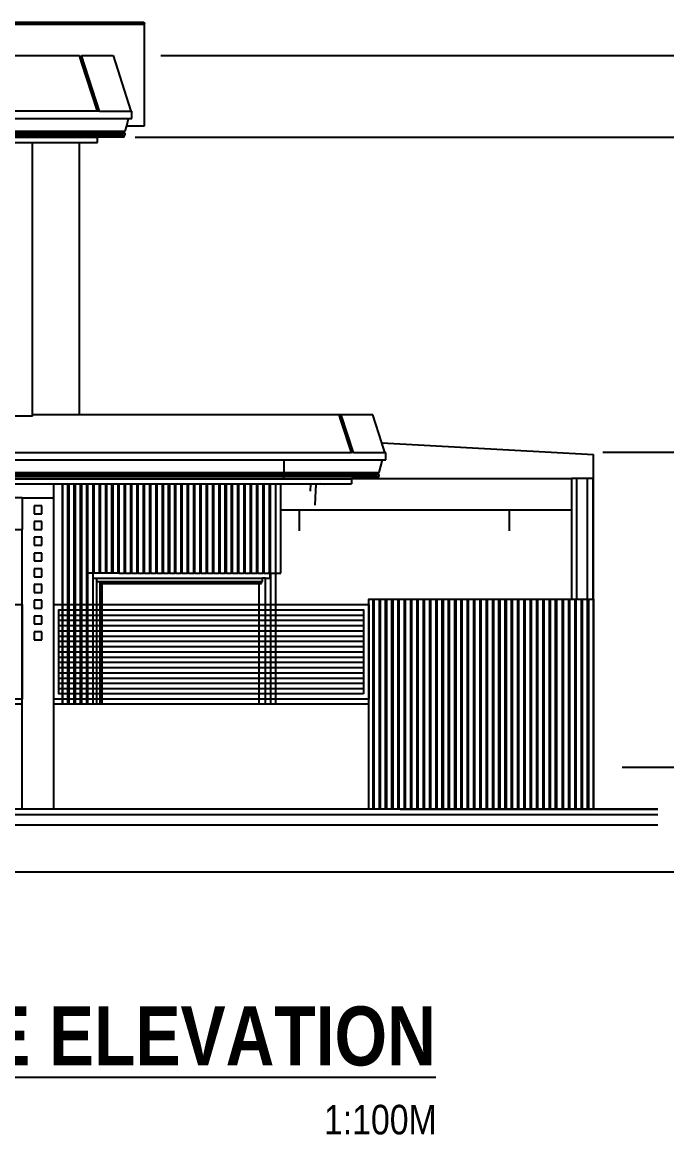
# Model space of a CAD drawing. Header units: inches. Extents: x 7263 to 14962, y 1317 to 2926.
# Drawn here: x 7455.82 to 7461.96, y 1491.38 to 1501.97 of the extents above; entities that cross this region are included whole.
import ezdxf

# ---------------------------------------------------------------- set-up
doc = ezdxf.new("R2010")
doc.units = ezdxf.units.IN
doc.header["$MEASUREMENT"] = 0
for name, color, linetype in [('Layer1', 1, 'Continuous'), ('Layer2', 2, 'Continuous'), ('Layer3', 3, 'Continuous'), ('Layer8', 8, 'Continuous'), ('text', 7, 'Continuous')]:
    doc.layers.add(name, color=color, linetype=linetype)
doc.styles.get("Standard").update_dxf_attribs({"font": ''})
doc.styles.get('Standard').set_extended_font_data('Tw Cen MT Condensed')

msp = doc.modelspace()

# ---------------------------------------------------------------- linework, layer by layer
at = {"layer": 'Layer1'}
for p, q in [((7459.164, 1494.477), (7459.164, 1496.477)), ((7459.172, 1494.477), (7459.172, 1496.477)), ((7459.173, 1494.477), (7459.173, 1496.477)), ((7459.223, 1494.477), (7459.223, 1496.477)), ((7459.232, 1494.477), (7459.232, 1496.477)), ((7459.233, 1494.477), (7459.233, 1496.477)), ((7459.283, 1494.477), (7459.283, 1496.477)), ((7459.292, 1494.477), (7459.292, 1496.477)), ((7459.293, 1494.477), (7459.293, 1496.477)), ((7459.343, 1494.477), (7459.343, 1496.477)), ((7459.352, 1494.477), (7459.352, 1496.477)), ((7459.353, 1494.477), (7459.353, 1496.477)), ((7459.403, 1494.477), (7459.403, 1496.477)), ((7459.412, 1494.477), (7459.412, 1496.477)), ((7459.413, 1494.477), (7459.413, 1496.477)), ((7459.463, 1494.477), (7459.463, 1496.477)), ((7459.472, 1494.477), (7459.472, 1496.477)), ((7459.473, 1494.477), (7459.473, 1496.477)), ((7459.523, 1494.477), (7459.523, 1496.477)), ((7459.532, 1494.477), (7459.532, 1496.477)), ((7459.533, 1494.477), (7459.533, 1496.477)), ((7459.583, 1494.477), (7459.583, 1496.477)), ((7459.592, 1494.477), (7459.592, 1496.477)), ((7459.593, 1494.477), (7459.593, 1496.477)), ((7459.643, 1494.477), (7459.643, 1496.477)), ((7459.652, 1494.477), (7459.652, 1496.477)), ((7459.653, 1494.477), (7459.653, 1496.477)), ((7459.703, 1494.477), (7459.703, 1496.477)), ((7459.712, 1494.477), (7459.712, 1496.477)), ((7459.713, 1494.477), (7459.713, 1496.477)), ((7459.763, 1494.477), (7459.763, 1496.477)), ((7459.772, 1494.477), (7459.772, 1496.477)), ((7459.773, 1494.477), (7459.773, 1496.477)), ((7459.823, 1494.477), (7459.823, 1496.477)), ((7459.832, 1494.477), (7459.832, 1496.477)), ((7459.833, 1494.477), (7459.833, 1496.477)), ((7459.883, 1494.477), (7459.883, 1496.477)), ((7459.892, 1494.477), (7459.892, 1496.477)), ((7459.893, 1494.477), (7459.893, 1496.477)), ((7459.943, 1494.477), (7459.943, 1496.477)), ((7459.952, 1496.477), (7459.952, 1494.477)), ((7459.953, 1494.477), (7459.953, 1496.477)), ((7460.003, 1494.477), (7460.003, 1496.477)), ((7460.012, 1494.477), (7460.012, 1496.477)), ((7460.013, 1494.477), (7460.013, 1496.477)), ((7460.063, 1494.477), (7460.063, 1496.477)), ((7460.072, 1494.477), (7460.072, 1496.477)), ((7460.073, 1494.477), (7460.073, 1496.477)), ((7460.123, 1494.477), (7460.123, 1496.477)), ((7460.132, 1494.477), (7460.132, 1496.477)), ((7460.133, 1494.477), (7460.133, 1496.477)), ((7460.183, 1494.477), (7460.183, 1496.477)), ((7460.192, 1494.477), (7460.192, 1496.477)), ((7460.193, 1494.477), (7460.193, 1496.477)), ((7460.243, 1494.477), (7460.243, 1496.477)), ((7460.252, 1494.477), (7460.252, 1496.477)), ((7460.253, 1494.477), (7460.253, 1496.477)), ((7460.303, 1494.477), (7460.303, 1496.477)), ((7460.312, 1494.477), (7460.312, 1496.477)), ((7460.313, 1494.477), (7460.313, 1496.477)), ((7460.363, 1494.477), (7460.363, 1496.477)), ((7460.372, 1496.477), (7460.372, 1494.477)), ((7460.373, 1494.477), (7460.373, 1496.477)), ((7460.423, 1494.477), (7460.423, 1496.477)), ((7460.432, 1496.477), (7460.432, 1494.477)), ((7460.433, 1494.477), (7460.433, 1496.477)), ((7460.483, 1494.477), (7460.483, 1496.477)), ((7460.492, 1494.477), (7460.492, 1496.477)), ((7460.493, 1494.477), (7460.493, 1496.477)), ((7460.543, 1494.477), (7460.543, 1496.477)), ((7460.552, 1494.477), (7460.552, 1496.477)), ((7460.553, 1494.477), (7460.553, 1496.477)), ((7460.603, 1494.477), (7460.603, 1496.477)), ((7460.612, 1494.477), (7460.612, 1496.477)), ((7460.613, 1494.477), (7460.613, 1496.477)), ((7460.663, 1494.477), (7460.663, 1496.477)), ((7460.671, 1494.477), (7460.671, 1496.477)), ((7460.673, 1494.477), (7460.673, 1496.477)), ((7460.723, 1494.477), (7460.723, 1496.477)), ((7460.731, 1494.477), (7460.731, 1496.477)), ((7460.733, 1494.477), (7460.733, 1496.477)), ((7460.783, 1494.477), (7460.783, 1496.477)), ((7460.791, 1494.477), (7460.791, 1496.477)), ((7460.793, 1494.477), (7460.793, 1496.477)), ((7460.843, 1494.477), (7460.843, 1496.477)), ((7460.851, 1494.477), (7460.851, 1496.477)), ((7460.853, 1494.477), (7460.853, 1496.477)), ((7460.903, 1494.477), (7460.903, 1496.477)), ((7460.911, 1496.477), (7460.911, 1494.477)), ((7460.913, 1494.477), (7460.913, 1496.477)), ((7460.969, 1494.477), (7460.969, 1496.477)), ((7460.977, 1494.477), (7460.977, 1496.477)), ((7460.979, 1494.477), (7460.979, 1496.477)), ((7461.029, 1494.477), (7461.029, 1496.477)), ((7461.037, 1494.477), (7461.037, 1496.477)), ((7461.039, 1494.477), (7461.039, 1496.477)), ((7461.089, 1494.477), (7461.089, 1496.477)), ((7461.097, 1494.477), (7461.097, 1496.477)), ((7461.099, 1494.477), (7461.099, 1496.477)), ((7461.148, 1494.477), (7461.148, 1496.477)), ((7461.157, 1494.477), (7461.157, 1496.477)), ((7461.158, 1494.477), (7461.158, 1496.477)), ((7461.208, 1494.477), (7461.208, 1496.477)), ((7461.217, 1494.477), (7461.217, 1496.477)), ((7461.218, 1494.477), (7461.218, 1496.477)), ((7456.17, 1496.327), (7459.072, 1496.327)), ((7456.17, 1496.277), (7459.072, 1496.277)), ((7456.17, 1496.227), (7459.072, 1496.227)), ((7456.17, 1496.177), (7459.072, 1496.177)), ((7456.17, 1496.127), (7459.072, 1496.127)), ((7456.17, 1496.077), (7459.072, 1496.077)), ((7456.17, 1496.027), (7459.072, 1496.027)), ((7456.17, 1495.977), (7459.072, 1495.977)), ((7456.17, 1495.927), (7459.072, 1495.927)), ((7456.17, 1495.877), (7459.072, 1495.877)), ((7456.17, 1495.827), (7459.072, 1495.827)), ((7456.17, 1495.777), (7459.072, 1495.777)), ((7456.17, 1495.727), (7459.072, 1495.727)), ((7456.17, 1495.677), (7459.072, 1495.677)), ((7456.17, 1495.627), (7459.072, 1495.627))]:
    msp.add_line(p, q, dxfattribs=at)
for points in [[(7455.82, 1495.527), (7453.348, 1495.527), (7453.348, 1496.427), (7455.82, 1496.427)], [(7459.122, 1495.527), (7456.12, 1495.527), (7456.12, 1496.427), (7459.122, 1496.427)], [(7459.072, 1495.577), (7456.17, 1495.577), (7456.17, 1496.377), (7459.072, 1496.377)]]:
    msp.add_lwpolyline(points, close=True, dxfattribs=at)
at = {"layer": 'Layer2'}
for p, q in [((7456.12, 1496.942), (7456.12, 1497.575)), ((7455.82, 1497.442), (7450.576, 1497.442)), ((7455.82, 1497.442), (7455.82, 1497.14)), ((7455.82, 1497.442), (7455.858, 1497.442)), ((7455.858, 1497.442), (7455.907, 1497.442)), ((7455.907, 1497.442), (7455.957, 1497.442)), ((7455.957, 1497.442), (7455.958, 1497.442)), ((7455.958, 1497.442), (7455.967, 1497.442)), ((7455.967, 1497.442), (7456.017, 1497.442)), ((7456.017, 1497.442), (7456.018, 1497.442)), ((7456.018, 1497.442), (7456.027, 1497.442)), ((7456.027, 1497.442), (7456.077, 1497.442)), ((7456.077, 1497.442), (7456.078, 1497.442)), ((7456.078, 1497.442), (7456.087, 1497.442)), ((7456.087, 1497.442), (7456.12, 1497.442)), ((7456.007, 1497.367), (7455.932, 1497.367)), ((7455.932, 1497.367), (7455.932, 1497.292)), ((7456.007, 1497.292), (7456.007, 1497.367)), ((7455.932, 1497.292), (7456.007, 1497.292)), ((7456.007, 1497.217), (7455.932, 1497.217)), ((7455.932, 1497.217), (7455.932, 1497.142)), ((7456.007, 1497.142), (7456.007, 1497.217)), ((7450.576, 1497.14), (7455.82, 1497.14)), ((7455.82, 1494.477), (7455.82, 1497.14)), ((7455.932, 1497.142), (7456.007, 1497.142)), ((7455.932, 1497.067), (7455.932, 1496.992)), ((7456.007, 1497.067), (7455.932, 1497.067)), ((7455.932, 1496.992), (7456.007, 1496.992)), ((7456.007, 1496.992), (7456.007, 1497.067)), ((7456.007, 1496.917), (7455.932, 1496.917)), ((7455.932, 1496.917), (7455.932, 1496.842)), ((7456.007, 1496.842), (7456.007, 1496.917)), ((7456.12, 1496.542), (7456.12, 1496.942)), ((7455.932, 1496.842), (7456.007, 1496.842)), ((7455.932, 1496.767), (7455.932, 1496.692)), ((7456.007, 1496.767), (7455.932, 1496.767)), ((7455.932, 1496.692), (7456.007, 1496.692)), ((7456.007, 1496.692), (7456.007, 1496.767)), ((7455.932, 1496.617), (7455.932, 1496.542)), ((7456.007, 1496.617), (7455.932, 1496.617)), ((7456.007, 1496.542), (7456.007, 1496.617)), ((7455.932, 1496.542), (7456.007, 1496.542)), ((7455.932, 1496.467), (7455.932, 1496.392)), ((7456.007, 1496.467), (7455.932, 1496.467)), ((7456.007, 1496.392), (7456.007, 1496.467)), ((7456.12, 1496.531), (7456.12, 1496.542)), ((7456.12, 1494.477), (7456.12, 1496.531)), ((7459.122, 1496.477), (7460.963, 1496.477)), ((7459.122, 1494.477), (7459.122, 1496.477)), ((7455.932, 1496.392), (7456.007, 1496.392)), ((7455.932, 1496.317), (7455.932, 1496.242)), ((7456.007, 1496.317), (7455.932, 1496.317)), ((7455.932, 1496.242), (7456.007, 1496.242)), ((7456.007, 1496.242), (7456.007, 1496.317)), ((7455.932, 1496.167), (7455.932, 1496.092)), ((7456.007, 1496.167), (7455.932, 1496.167)), ((7456.007, 1496.092), (7456.007, 1496.167)), ((7455.932, 1496.092), (7456.007, 1496.092)), ((7455.82, 1495.477), (7453.348, 1495.477)), ((7459.122, 1495.477), (7456.12, 1495.477))]:
    msp.add_line(p, q, dxfattribs=at)
msp.add_lwpolyline([(7461.263, 1494.477), (7459.122, 1494.477), (7459.122, 1496.477), (7461.263, 1496.477)], close=True, dxfattribs=at)
at = {"layer": 'Layer8'}
for p, q in [((7457.139, 1501.656), (7468.386, 1501.656)), ((7456.895, 1500.877), (7468.386, 1500.877)), ((7461.352, 1497.877), (7468.386, 1497.877)), ((7461.538, 1494.877), (7467.911, 1494.877)), ((7468.669, 1493.877), (7447.271, 1493.877))]:
    msp.add_line(p, q, dxfattribs=at)
at = {"layer": 'text'}
for p, q in [((7455.609, 1501.973), (7456.979, 1501.973)), ((7456.979, 1501.973), (7456.984, 1501.956)), ((7455.615, 1501.956), (7456.984, 1501.956)), ((7456.984, 1500.987), (7456.984, 1501.956)), ((7455.615, 1501.656), (7456.365, 1501.656)), ((7456.385, 1501.594), (7456.365, 1501.656)), ((7456.385, 1501.656), (7456.685, 1501.656)), ((7456.556, 1501.127), (7456.385, 1501.656)), ((7456.385, 1501.656), (7456.385, 1501.594)), ((7456.685, 1501.656), (7456.855, 1501.127)), ((7456.536, 1501.127), (7456.385, 1501.594)), ((7456.536, 1501.127), (7455.122, 1501.127)), ((7456.556, 1501.127), (7456.536, 1501.127)), ((7456.556, 1501.127), (7456.855, 1501.127)), ((7456.864, 1501.127), (7456.855, 1501.127)), ((7456.864, 1501.056), (7456.864, 1501.127)), ((7455.122, 1501.056), (7456.833, 1501.056)), ((7456.815, 1500.987), (7456.833, 1501.056)), ((7456.833, 1501.056), (7456.864, 1501.056)), ((7455.121, 1500.937), (7456.781, 1500.937)), ((7455.121, 1500.917), (7456.781, 1500.917)), ((7456.781, 1500.917), (7456.781, 1500.937)), ((7456.781, 1500.937), (7456.787, 1500.937)), ((7456.794, 1500.917), (7456.781, 1500.917)), ((7456.794, 1500.917), (7456.787, 1500.937)), ((7456.787, 1500.937), (7456.801, 1500.937)), ((7456.801, 1500.917), (7456.794, 1500.917)), ((7456.801, 1500.937), (7456.815, 1500.987)), ((7456.801, 1500.897), (7456.801, 1500.917)), ((7456.815, 1500.987), (7456.984, 1500.987)), ((7450.162, 1500.827), (7455.919, 1500.827)), ((7455.12, 1500.877), (7456.536, 1500.877)), ((7455.121, 1500.897), (7456.791, 1500.897)), ((7455.919, 1498.234), (7455.919, 1500.827)), ((7455.919, 1500.827), (7456.365, 1500.827)), ((7456.365, 1498.234), (7456.365, 1500.827)), ((7456.365, 1500.827), (7456.536, 1500.827)), ((7456.536, 1500.827), (7456.536, 1500.877)), ((7456.791, 1500.877), (7456.536, 1500.877)), ((7456.791, 1500.877), (7456.791, 1500.897)), ((7456.791, 1500.897), (7456.801, 1500.897)), ((7455.919, 1498.221), (7450.444, 1498.221)), ((7455.919, 1498.221), (7455.919, 1498.234)), ((7456.365, 1498.234), (7455.919, 1498.234)), ((7458.859, 1498.234), (7455.919, 1498.234)), ((7458.84, 1498.234), (7456.365, 1498.234)), ((7458.859, 1498.174), (7458.84, 1498.234)), ((7458.859, 1498.234), (7458.84, 1498.234)), ((7458.86, 1498.234), (7458.859, 1498.234)), ((7458.859, 1498.234), (7458.859, 1498.174)), ((7458.86, 1498.234), (7458.859, 1498.234)), ((7458.956, 1497.875), (7458.859, 1498.174)), ((7458.976, 1497.875), (7458.86, 1498.234)), ((7459.16, 1498.234), (7458.86, 1498.234)), ((7458.976, 1497.875), (7458.86, 1498.234)), ((7459.246, 1497.966), (7459.16, 1498.234)), ((7459.246, 1497.966), (7461.263, 1497.856)), ((7459.275, 1497.875), (7459.246, 1497.966)), ((7450.556, 1497.875), (7458.956, 1497.875)), ((7458.976, 1497.875), (7458.956, 1497.875)), ((7458.976, 1497.875), (7459.275, 1497.875)), ((7458.976, 1497.875), (7458.976, 1497.875)), ((7459.284, 1497.875), (7459.275, 1497.875)), ((7459.284, 1497.804), (7459.284, 1497.875)), ((7461.263, 1494.477), (7461.263, 1497.856)), ((7450.545, 1497.804), (7459.253, 1497.804)), ((7458.314, 1497.804), (7458.313, 1497.685)), ((7459.221, 1497.685), (7459.253, 1497.804)), ((7459.253, 1497.804), (7459.284, 1497.804)), ((7450.543, 1497.685), (7459.201, 1497.685)), ((7450.543, 1497.665), (7459.201, 1497.665)), ((7450.543, 1497.645), (7459.211, 1497.645)), ((7450.556, 1497.625), (7458.956, 1497.625)), ((7458.312, 1497.685), (7458.312, 1497.665)), ((7458.312, 1497.625), (7458.312, 1497.645)), ((7458.313, 1497.665), (7458.313, 1497.645)), ((7458.956, 1497.625), (7458.956, 1497.575)), ((7459.211, 1497.625), (7458.956, 1497.625)), ((7459.201, 1497.665), (7459.201, 1497.685)), ((7459.201, 1497.685), (7459.207, 1497.685)), ((7459.214, 1497.665), (7459.201, 1497.665)), ((7459.214, 1497.665), (7459.207, 1497.685)), ((7459.207, 1497.685), (7459.221, 1497.685)), ((7459.211, 1497.627), (7459.211, 1497.645)), ((7459.211, 1497.645), (7459.221, 1497.645)), ((7459.211, 1497.627), (7461.057, 1497.627)), ((7459.211, 1497.625), (7459.211, 1497.627)), ((7459.221, 1497.665), (7459.214, 1497.665)), ((7459.221, 1497.645), (7459.221, 1497.665)), ((7461.106, 1497.627), (7461.057, 1497.627)), ((7461.057, 1497.326), (7461.057, 1497.627)), ((7461.206, 1497.627), (7461.106, 1497.627)), ((7461.106, 1496.477), (7461.106, 1497.627)), ((7461.257, 1497.627), (7461.206, 1497.627)), ((7461.206, 1496.477), (7461.206, 1497.627)), ((7461.257, 1497.627), (7461.257, 1496.477)), ((7450.276, 1497.575), (7456.204, 1497.575)), ((7456.204, 1497.575), (7456.205, 1497.575)), ((7456.204, 1497.575), (7456.204, 1495.477)), ((7456.205, 1495.477), (7456.205, 1497.575)), ((7456.205, 1497.575), (7456.255, 1497.575)), ((7456.255, 1495.477), (7456.255, 1497.575)), ((7456.255, 1497.575), (7456.264, 1497.575)), ((7456.264, 1497.575), (7456.265, 1497.575)), ((7456.264, 1497.575), (7456.264, 1495.477)), ((7456.265, 1495.477), (7456.265, 1497.575)), ((7456.265, 1497.575), (7456.315, 1497.575)), ((7456.315, 1495.477), (7456.315, 1497.575)), ((7456.315, 1497.575), (7456.324, 1497.575)), ((7456.324, 1497.575), (7456.325, 1497.575)), ((7456.324, 1497.575), (7456.324, 1495.477)), ((7456.325, 1495.477), (7456.325, 1497.575)), ((7456.325, 1497.575), (7456.375, 1497.575)), ((7456.375, 1495.477), (7456.375, 1497.575)), ((7456.375, 1497.575), (7456.384, 1497.575)), ((7456.384, 1497.575), (7456.385, 1497.575)), ((7456.384, 1497.575), (7456.384, 1495.477)), ((7456.385, 1495.477), (7456.385, 1497.575)), ((7456.385, 1497.575), (7456.435, 1497.575)), ((7456.435, 1495.477), (7456.435, 1497.575)), ((7456.435, 1497.575), (7456.444, 1497.575)), ((7456.444, 1496.727), (7456.444, 1497.575)), ((7456.444, 1497.575), (7456.445, 1497.575)), ((7456.445, 1496.727), (7456.445, 1497.575)), ((7456.445, 1497.575), (7456.495, 1497.575)), ((7456.495, 1496.727), (7456.495, 1497.575)), ((7456.495, 1497.575), (7456.504, 1497.575)), ((7456.504, 1496.727), (7456.504, 1497.575)), ((7456.504, 1497.575), (7456.505, 1497.575)), ((7456.505, 1496.727), (7456.505, 1497.575)), ((7456.505, 1497.575), (7456.555, 1497.575)), ((7456.555, 1496.727), (7456.555, 1497.575)), ((7456.555, 1497.575), (7456.564, 1497.575)), ((7456.564, 1496.727), (7456.564, 1497.575)), ((7456.564, 1497.575), (7456.565, 1497.575)), ((7456.565, 1496.727), (7456.565, 1497.575)), ((7456.565, 1497.575), (7456.615, 1497.575)), ((7456.615, 1496.727), (7456.615, 1497.575)), ((7456.615, 1497.575), (7456.624, 1497.575)), ((7456.624, 1496.727), (7456.624, 1497.575)), ((7456.624, 1497.575), (7456.625, 1497.575)), ((7456.625, 1496.727), (7456.625, 1497.575)), ((7456.625, 1497.575), (7456.675, 1497.575)), ((7456.675, 1496.727), (7456.675, 1497.575)), ((7456.675, 1497.575), (7456.684, 1497.575)), ((7456.684, 1497.575), (7456.685, 1497.575)), ((7456.684, 1497.575), (7456.684, 1496.727)), ((7456.685, 1496.727), (7456.685, 1497.575)), ((7456.685, 1497.575), (7456.735, 1497.575)), ((7456.735, 1496.727), (7456.735, 1497.575)), ((7456.735, 1497.575), (7456.744, 1497.575)), ((7456.744, 1496.727), (7456.744, 1497.575)), ((7456.744, 1497.575), (7456.745, 1497.575)), ((7456.745, 1496.727), (7456.745, 1497.575)), ((7456.745, 1497.575), (7456.795, 1497.575)), ((7456.795, 1496.727), (7456.795, 1497.575)), ((7456.795, 1497.575), (7456.804, 1497.575)), ((7456.804, 1496.727), (7456.804, 1497.575)), ((7456.804, 1497.575), (7456.805, 1497.575)), ((7456.805, 1496.727), (7456.805, 1497.575)), ((7456.805, 1497.575), (7456.855, 1497.575)), ((7456.855, 1496.727), (7456.855, 1497.575)), ((7456.855, 1497.575), (7456.864, 1497.575)), ((7456.864, 1496.727), (7456.864, 1497.575)), ((7456.864, 1497.575), (7456.865, 1497.575)), ((7456.865, 1496.727), (7456.865, 1497.575)), ((7456.865, 1497.575), (7456.915, 1497.575)), ((7456.915, 1496.727), (7456.915, 1497.575)), ((7456.915, 1497.575), (7456.924, 1497.575)), ((7456.924, 1496.727), (7456.924, 1497.575)), ((7456.924, 1497.575), (7456.925, 1497.575)), ((7456.925, 1496.727), (7456.925, 1497.575)), ((7456.925, 1497.575), (7456.975, 1497.575)), ((7456.975, 1496.727), (7456.975, 1497.575)), ((7456.975, 1497.575), (7456.984, 1497.575)), ((7456.984, 1496.727), (7456.984, 1497.575)), ((7456.984, 1497.575), (7456.985, 1497.575)), ((7456.985, 1496.727), (7456.985, 1497.575)), ((7456.985, 1497.575), (7457.035, 1497.575)), ((7457.035, 1496.727), (7457.035, 1497.575)), ((7457.035, 1497.575), (7457.044, 1497.575)), ((7457.044, 1496.727), (7457.044, 1497.575)), ((7457.044, 1497.575), (7457.045, 1497.575)), ((7457.045, 1496.727), (7457.045, 1497.575)), ((7457.045, 1497.575), (7457.095, 1497.575)), ((7457.095, 1496.727), (7457.095, 1497.575)), ((7457.095, 1497.575), (7457.104, 1497.575)), ((7457.104, 1496.727), (7457.104, 1497.575)), ((7457.104, 1497.575), (7457.105, 1497.575)), ((7457.105, 1496.727), (7457.105, 1497.575)), ((7457.105, 1497.575), (7457.155, 1497.575)), ((7457.155, 1496.727), (7457.155, 1497.575)), ((7457.155, 1497.575), (7457.164, 1497.575)), ((7457.164, 1496.727), (7457.164, 1497.575)), ((7457.164, 1497.575), (7457.165, 1497.575)), ((7457.165, 1496.727), (7457.165, 1497.575)), ((7457.165, 1497.575), (7457.215, 1497.575)), ((7457.215, 1496.727), (7457.215, 1497.575)), ((7457.215, 1497.575), (7457.224, 1497.575)), ((7457.224, 1497.575), (7457.225, 1497.575)), ((7457.224, 1497.575), (7457.224, 1496.727)), ((7457.225, 1496.727), (7457.225, 1497.575)), ((7457.225, 1497.575), (7457.275, 1497.575)), ((7457.275, 1496.727), (7457.275, 1497.575)), ((7457.275, 1497.575), (7457.284, 1497.575)), ((7457.284, 1496.727), (7457.284, 1497.575)), ((7457.284, 1497.575), (7457.285, 1497.575)), ((7457.285, 1496.727), (7457.285, 1497.575)), ((7457.285, 1497.575), (7457.335, 1497.575)), ((7457.335, 1496.727), (7457.335, 1497.575)), ((7457.335, 1497.575), (7457.344, 1497.575)), ((7457.344, 1496.727), (7457.344, 1497.575)), ((7457.344, 1497.575), (7457.345, 1497.575)), ((7457.345, 1496.727), (7457.345, 1497.575)), ((7457.345, 1497.575), (7457.395, 1497.575)), ((7457.395, 1496.727), (7457.395, 1497.575)), ((7457.395, 1497.575), (7457.403, 1497.575)), ((7457.403, 1496.727), (7457.403, 1497.575)), ((7457.403, 1497.575), (7457.405, 1497.575)), ((7457.405, 1496.727), (7457.405, 1497.575)), ((7457.405, 1497.575), (7457.455, 1497.575)), ((7457.455, 1496.727), (7457.455, 1497.575)), ((7457.455, 1497.575), (7457.463, 1497.575)), ((7457.463, 1496.727), (7457.463, 1497.575)), ((7457.463, 1497.575), (7457.465, 1497.575)), ((7457.465, 1496.727), (7457.465, 1497.575)), ((7457.465, 1497.575), (7457.515, 1497.575)), ((7457.515, 1496.727), (7457.515, 1497.575)), ((7457.515, 1497.575), (7457.523, 1497.575)), ((7457.523, 1496.727), (7457.523, 1497.575)), ((7457.523, 1497.575), (7457.525, 1497.575)), ((7457.525, 1496.727), (7457.525, 1497.575)), ((7457.525, 1497.575), (7457.575, 1497.575)), ((7457.575, 1496.727), (7457.575, 1497.575)), ((7457.575, 1497.575), (7457.583, 1497.575)), ((7457.583, 1496.727), (7457.583, 1497.575)), ((7457.583, 1497.575), (7457.585, 1497.575)), ((7457.585, 1496.727), (7457.585, 1497.575)), ((7457.585, 1497.575), (7457.635, 1497.575)), ((7457.635, 1496.727), (7457.635, 1497.575)), ((7457.635, 1497.575), (7457.643, 1497.575)), ((7457.643, 1497.575), (7457.645, 1497.575)), ((7457.643, 1497.575), (7457.643, 1496.727)), ((7457.645, 1496.727), (7457.645, 1497.575)), ((7457.645, 1497.575), (7457.695, 1497.575)), ((7457.695, 1496.727), (7457.695, 1497.575)), ((7457.695, 1497.575), (7457.703, 1497.575)), ((7457.703, 1497.575), (7457.705, 1497.575)), ((7457.703, 1497.575), (7457.703, 1496.727)), ((7457.705, 1496.727), (7457.705, 1497.575)), ((7457.705, 1497.575), (7457.755, 1497.575)), ((7457.755, 1496.727), (7457.755, 1497.575)), ((7457.755, 1497.575), (7457.763, 1497.575)), ((7457.763, 1496.727), (7457.763, 1497.575)), ((7457.763, 1497.575), (7457.765, 1497.575)), ((7457.765, 1496.727), (7457.765, 1497.575)), ((7457.765, 1497.575), (7457.815, 1497.575)), ((7457.815, 1496.727), (7457.815, 1497.575)), ((7457.815, 1497.575), (7457.823, 1497.575)), ((7457.823, 1496.727), (7457.823, 1497.575)), ((7457.823, 1497.575), (7457.825, 1497.575)), ((7457.825, 1496.727), (7457.825, 1497.575)), ((7457.825, 1497.575), (7457.875, 1497.575)), ((7457.875, 1496.727), (7457.875, 1497.575)), ((7457.875, 1497.575), (7457.883, 1497.575)), ((7457.883, 1496.727), (7457.883, 1497.575)), ((7457.883, 1497.575), (7457.885, 1497.575)), ((7457.885, 1496.727), (7457.885, 1497.575)), ((7457.885, 1497.575), (7457.935, 1497.575)), ((7457.935, 1496.727), (7457.935, 1497.575)), ((7457.935, 1497.575), (7457.943, 1497.575)), ((7457.943, 1496.727), (7457.943, 1497.575)), ((7457.943, 1497.575), (7457.945, 1497.575)), ((7457.945, 1496.727), (7457.945, 1497.575)), ((7457.945, 1497.575), (7457.995, 1497.575)), ((7457.995, 1496.727), (7457.995, 1497.575)), ((7457.995, 1497.575), (7458.003, 1497.575)), ((7458.003, 1496.727), (7458.003, 1497.575)), ((7458.003, 1497.575), (7458.005, 1497.575)), ((7458.005, 1496.727), (7458.005, 1497.575)), ((7458.005, 1497.575), (7458.055, 1497.575)), ((7458.055, 1496.727), (7458.055, 1497.575)), ((7458.055, 1497.575), (7458.063, 1497.575)), ((7458.063, 1496.727), (7458.063, 1497.575)), ((7458.063, 1497.575), (7458.065, 1497.575)), ((7458.065, 1496.727), (7458.065, 1497.575)), ((7458.065, 1497.575), (7458.115, 1497.575)), ((7458.115, 1496.727), (7458.115, 1497.575)), ((7458.115, 1497.575), (7458.123, 1497.575)), ((7458.123, 1496.727), (7458.123, 1497.575)), ((7458.123, 1497.575), (7458.125, 1497.575)), ((7458.125, 1496.727), (7458.125, 1497.575)), ((7458.125, 1497.575), (7458.175, 1497.575)), ((7458.175, 1496.727), (7458.175, 1497.575)), ((7458.175, 1497.575), (7458.183, 1497.575)), ((7458.183, 1497.575), (7458.185, 1497.575)), ((7458.183, 1497.575), (7458.183, 1496.727)), ((7458.185, 1496.727), (7458.185, 1497.575)), ((7458.185, 1497.575), (7458.235, 1497.575)), ((7458.235, 1496.727), (7458.235, 1497.575)), ((7458.235, 1497.575), (7458.285, 1497.575)), ((7458.285, 1497.326), (7458.285, 1497.575)), ((7458.285, 1497.575), (7458.66, 1497.575)), ((7458.568, 1497.575), (7458.564, 1497.507)), ((7458.615, 1497.512), (7458.608, 1497.374)), ((7458.619, 1497.575), (7458.615, 1497.512)), ((7458.619, 1497.575), (7458.617, 1497.543)), ((7458.697, 1497.573), (7458.66, 1497.575)), ((7458.66, 1497.575), (7458.671, 1497.575)), ((7458.671, 1497.575), (7458.697, 1497.574)), ((7458.671, 1497.575), (7458.697, 1497.575)), ((7458.697, 1497.575), (7458.697, 1497.574)), ((7458.697, 1497.575), (7458.956, 1497.575)), ((7458.697, 1497.574), (7458.697, 1497.573)), ((7458.285, 1496.727), (7458.285, 1497.326)), ((7461.057, 1497.326), (7458.285, 1497.326)), ((7458.46, 1497.326), (7458.46, 1497.268)), ((7458.46, 1497.326), (7458.46, 1497.299)), ((7458.46, 1497.326), (7458.46, 1497.268)), ((7458.46, 1497.326), (7458.46, 1497.299)), ((7458.46, 1497.326), (7458.46, 1497.268)), ((7458.46, 1497.326), (7458.46, 1497.299)), ((7460.459, 1497.326), (7460.46, 1497.268)), ((7460.459, 1497.326), (7460.46, 1497.299)), ((7461.057, 1496.477), (7461.057, 1497.326)), ((7458.46, 1497.268), (7458.46, 1497.128)), ((7458.46, 1497.268), (7458.46, 1497.128)), ((7458.46, 1497.268), (7458.46, 1497.128)), ((7460.46, 1497.268), (7460.46, 1497.128)), ((7456.445, 1496.727), (7456.444, 1496.727)), ((7456.444, 1495.477), (7456.444, 1496.727)), ((7456.495, 1496.727), (7456.445, 1496.727)), ((7456.445, 1495.477), (7456.445, 1496.727)), ((7456.504, 1496.727), (7456.495, 1496.727)), ((7456.495, 1496.677), (7456.495, 1496.727)), ((7456.495, 1496.677), (7456.532, 1496.677)), ((7456.495, 1495.477), (7456.495, 1496.677)), ((7456.505, 1496.727), (7456.504, 1496.727)), ((7456.555, 1496.727), (7456.505, 1496.727)), ((7456.532, 1496.677), (7458.11, 1496.677)), ((7456.532, 1496.647), (7456.532, 1496.677)), ((7456.564, 1496.727), (7456.555, 1496.727)), ((7456.565, 1496.727), (7456.564, 1496.727)), ((7456.615, 1496.727), (7456.565, 1496.727)), ((7456.624, 1496.727), (7456.615, 1496.727)), ((7456.625, 1496.727), (7456.624, 1496.727)), ((7456.675, 1496.727), (7456.625, 1496.727)), ((7456.684, 1496.727), (7456.675, 1496.727)), ((7456.685, 1496.727), (7456.684, 1496.727)), ((7456.735, 1496.727), (7456.685, 1496.727)), ((7456.744, 1496.727), (7456.735, 1496.727)), ((7456.745, 1496.727), (7456.744, 1496.727)), ((7456.745, 1496.727), (7456.795, 1496.727)), ((7456.804, 1496.727), (7456.795, 1496.727)), ((7456.805, 1496.727), (7456.804, 1496.727)), ((7456.805, 1496.727), (7456.855, 1496.727)), ((7456.864, 1496.727), (7456.855, 1496.727)), ((7456.865, 1496.727), (7456.864, 1496.727)), ((7456.865, 1496.727), (7456.915, 1496.727)), ((7456.924, 1496.727), (7456.915, 1496.727)), ((7456.925, 1496.727), (7456.924, 1496.727)), ((7456.925, 1496.727), (7456.975, 1496.727)), ((7456.984, 1496.727), (7456.975, 1496.727)), ((7456.985, 1496.727), (7456.984, 1496.727)), ((7456.985, 1496.727), (7457.035, 1496.727)), ((7457.044, 1496.727), (7457.035, 1496.727)), ((7457.045, 1496.727), (7457.044, 1496.727)), ((7457.045, 1496.727), (7457.095, 1496.727)), ((7457.104, 1496.727), (7457.095, 1496.727)), ((7457.105, 1496.727), (7457.104, 1496.727)), ((7457.105, 1496.727), (7457.155, 1496.727)), ((7457.164, 1496.727), (7457.155, 1496.727)), ((7457.165, 1496.727), (7457.164, 1496.727)), ((7457.165, 1496.727), (7457.215, 1496.727)), ((7457.224, 1496.727), (7457.215, 1496.727)), ((7457.225, 1496.727), (7457.224, 1496.727)), ((7457.225, 1496.727), (7457.275, 1496.727)), ((7457.284, 1496.727), (7457.275, 1496.727)), ((7457.285, 1496.727), (7457.284, 1496.727)), ((7457.285, 1496.727), (7457.335, 1496.727)), ((7457.344, 1496.727), (7457.335, 1496.727)), ((7457.345, 1496.727), (7457.344, 1496.727)), ((7457.345, 1496.727), (7457.395, 1496.727)), ((7457.403, 1496.727), (7457.395, 1496.727)), ((7457.405, 1496.727), (7457.403, 1496.727)), ((7457.405, 1496.727), (7457.455, 1496.727)), ((7457.463, 1496.727), (7457.455, 1496.727)), ((7457.465, 1496.727), (7457.463, 1496.727)), ((7457.465, 1496.727), (7457.515, 1496.727)), ((7457.523, 1496.727), (7457.515, 1496.727)), ((7457.525, 1496.727), (7457.523, 1496.727)), ((7457.525, 1496.727), (7457.575, 1496.727)), ((7457.583, 1496.727), (7457.575, 1496.727)), ((7457.585, 1496.727), (7457.583, 1496.727)), ((7457.585, 1496.727), (7457.635, 1496.727)), ((7457.643, 1496.727), (7457.635, 1496.727)), ((7457.645, 1496.727), (7457.643, 1496.727)), ((7457.645, 1496.727), (7457.695, 1496.727)), ((7457.703, 1496.727), (7457.695, 1496.727)), ((7457.705, 1496.727), (7457.703, 1496.727)), ((7457.705, 1496.727), (7457.755, 1496.727)), ((7457.763, 1496.727), (7457.755, 1496.727)), ((7457.765, 1496.727), (7457.763, 1496.727)), ((7457.765, 1496.727), (7457.815, 1496.727)), ((7457.823, 1496.727), (7457.815, 1496.727)), ((7457.825, 1496.727), (7457.823, 1496.727)), ((7457.825, 1496.727), (7457.875, 1496.727)), ((7457.883, 1496.727), (7457.875, 1496.727)), ((7457.885, 1496.727), (7457.883, 1496.727)), ((7457.885, 1496.727), (7457.935, 1496.727)), ((7457.943, 1496.727), (7457.935, 1496.727)), ((7457.945, 1496.727), (7457.943, 1496.727)), ((7457.945, 1496.727), (7457.995, 1496.727)), ((7458.003, 1496.727), (7457.995, 1496.727)), ((7458.005, 1496.727), (7458.003, 1496.727)), ((7458.005, 1496.727), (7458.055, 1496.727)), ((7458.063, 1496.727), (7458.055, 1496.727)), ((7458.065, 1496.727), (7458.063, 1496.727)), ((7458.065, 1496.727), (7458.115, 1496.727)), ((7458.11, 1496.647), (7458.11, 1496.677)), ((7458.139, 1496.677), (7458.11, 1496.677)), ((7458.123, 1496.727), (7458.115, 1496.727)), ((7458.125, 1496.727), (7458.123, 1496.727)), ((7458.125, 1496.727), (7458.175, 1496.727)), ((7458.139, 1495.477), (7458.139, 1496.677)), ((7458.139, 1496.677), (7458.182, 1496.677)), ((7458.182, 1496.727), (7458.175, 1496.727)), ((7458.182, 1496.677), (7458.182, 1496.727)), ((7458.183, 1496.727), (7458.182, 1496.727)), ((7458.185, 1496.727), (7458.183, 1496.727)), ((7458.185, 1496.727), (7458.188, 1496.727)), ((7458.188, 1495.477), (7458.188, 1496.727)), ((7458.188, 1496.727), (7458.235, 1496.727)), ((7458.238, 1496.727), (7458.235, 1496.727)), ((7458.238, 1495.477), (7458.238, 1496.727)), ((7458.238, 1496.727), (7458.285, 1496.727)), ((7456.532, 1496.647), (7456.561, 1496.647)), ((7456.532, 1495.477), (7456.532, 1496.647)), ((7456.561, 1496.647), (7458.1, 1496.647)), ((7456.561, 1496.627), (7456.561, 1496.647)), ((7456.561, 1496.627), (7456.58, 1496.627)), ((7456.561, 1495.477), (7456.561, 1496.627)), ((7456.58, 1495.477), (7456.58, 1496.627)), ((7456.58, 1496.627), (7458.079, 1496.627)), ((7458.079, 1495.477), (7458.079, 1496.627)), ((7458.079, 1496.627), (7458.1, 1496.627)), ((7458.1, 1496.627), (7458.1, 1496.647)), ((7458.1, 1496.647), (7458.11, 1496.647)), ((7459.422, 1494.477), (7450.316, 1494.477)), ((7459.608, 1494.477), (7450.345, 1494.477)), ((7459.422, 1494.477), (7450.516, 1494.477)), ((7456.204, 1494.477), (7453.007, 1494.477)), ((7456.205, 1494.477), (7456.204, 1494.477)), ((7456.255, 1494.477), (7456.205, 1494.477)), ((7456.264, 1494.477), (7456.255, 1494.477)), ((7456.265, 1494.477), (7456.264, 1494.477)), ((7456.315, 1494.477), (7456.265, 1494.477)), ((7456.324, 1494.477), (7456.315, 1494.477)), ((7459.422, 1494.477), (7461.257, 1494.477)), ((7461.257, 1494.477), (7459.422, 1494.477)), ((7461.876, 1494.477), (7459.608, 1494.477)), ((7461.268, 1494.477), (7461.263, 1494.477)), ((7461.263, 1494.477), (7461.876, 1494.477)), ((7448.27, 1494.427), (7461.876, 1494.427)), ((7448.27, 1494.327), (7461.876, 1494.327)), ((7450.267, 1494.327), (7461.537, 1494.327)), ((7450.453, 1494.327), (7458.257, 1494.327)), ((7450.463, 1494.327), (7457.063, 1494.327)), ((7450.463, 1494.327), (7457.063, 1494.327)), ((7450.463, 1494.327), (7457.063, 1494.327)), ((7450.463, 1494.327), (7459.257, 1494.327)), ((7450.463, 1494.327), (7459.257, 1494.327)), ((7450.463, 1494.327), (7458.257, 1494.327)), ((7450.563, 1494.327), (7456.963, 1494.327)), ((7450.563, 1494.327), (7456.963, 1494.327)), ((7450.563, 1494.327), (7459.157, 1494.327)), ((7450.563, 1494.327), (7457.063, 1494.327)), ((7456.963, 1494.327), (7457.063, 1494.327)), ((7457.063, 1494.327), (7459.357, 1494.327)), ((7457.063, 1494.327), (7459.257, 1494.327)), ((7458.257, 1494.327), (7459.031, 1494.327)), ((7458.257, 1494.327), (7458.788, 1494.327)), ((7458.788, 1494.327), (7459.496, 1494.327)), ((7458.788, 1494.327), (7459.257, 1494.327)), ((7459.031, 1494.327), (7459.496, 1494.327)), ((7459.157, 1494.327), (7459.257, 1494.327)), ((7459.257, 1494.327), (7460.44, 1494.327)), ((7459.257, 1494.327), (7459.396, 1494.327)), ((7459.257, 1494.327), (7461.082, 1494.327)), ((7459.357, 1494.327), (7461.078, 1494.327)), ((7459.496, 1494.327), (7460.44, 1494.327)), ((7459.545, 1494.327), (7459.948, 1494.327)), ((7460.097, 1494.327), (7460.501, 1494.327)), ((7460.44, 1494.327), (7461.06, 1494.327)), ((7460.655, 1494.327), (7461.058, 1494.327)), ((7460.969, 1494.327), (7461.876, 1494.327)), ((7461.065, 1494.327), (7461.088, 1494.327)), ((7461.081, 1494.327), (7461.084, 1494.327)), ((7461.084, 1494.327), (7461.234, 1494.327)), ((7461.088, 1494.327), (7461.145, 1494.327)), ((7461.131, 1494.327), (7461.287, 1494.327)), ((7461.173, 1494.327), (7461.181, 1494.327)), ((7461.234, 1494.327), (7461.237, 1494.327)), ((7461.331, 1494.327), (7461.487, 1494.327))]:
    msp.add_line(p, q, dxfattribs=at)

# ---------------------------------------------------------------- texts
at = {"layer": 'Layer3', "insert": (7447.555, 1492.599), "char_height": 0.5625, "attachment_point": 1}
msp.add_mtext_dynamic_manual_height_columns('\\pi5.04763,t8.98513;{\\fArial Narrow|b1|i0|c0|p34;\\LLEFT SIDE ELEVATION\\P\\pi4.97789,tz;\\fArial Narrow|b0|i0|c0|p34;\\H0.5x;\\lSCALE:                                                        1:100M}', width=17.1549, gutter_width=1, heights=[0], dxfattribs=at)

doc.saveas('drawing.dxf')
